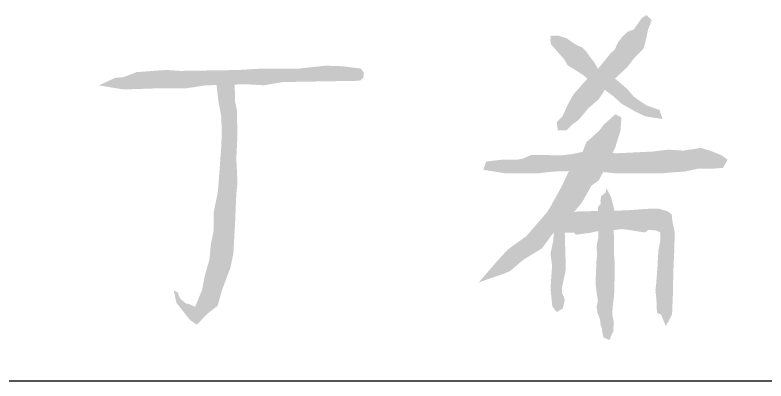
# Model space of a CAD drawing. Extents: x 5279878 to 5976284, y -275259 to -27697.
# Drawn here: x 5382531 to 5383760, y -145402 to -144802 of the extents above; entities that cross this region are included whole.
import ezdxf

# ---------------------------------------------------------------- set-up
doc = ezdxf.new("R2010")
doc.units = 0
doc.header["$LTSCALE"] = 1000
doc.header["$MEASUREMENT"] = 0
doc.layers.get('0').update_dxf_attribs({"linetype": 'CONTINUOUS'})
doc.layers.add('HATCH', color=8, linetype='CONTINUOUS')

msp = doc.modelspace()

# ---------------------------------------------------------------- hatches: boundary and pattern name
at = {"layer": 'HATCH'}
h = msp.add_hatch(color=0, dxfattribs=at)
h.paths.add_polyline_path([(5383532.4, -144923), (5383517, -144909.7), (5383513, -144906.3), (5383497.6, -144920.6), (5383495.8, -144924.5), (5383509.5, -144934.8), (5383524.4, -144948.1), (5383547.9, -144961.4), (5383562.9, -144968.3), (5383576.7, -144970.5), (5383590.6, -144972.6), (5383585.8, -144957.7), (5383565.5, -144950.8), (5383553.8, -144943.3), (5383543.1, -144935.3)])
h.paths.add_polyline_path([(5383513, -144906.3), (5383509.4, -144903.3), (5383500.3, -144897.5), (5383485.5, -144891.6), (5383485, -144890.7), (5383472.5, -144902.9), (5383468.1, -144907.1), (5383478.6, -144916.6), (5383494.5, -144923.5), (5383495.8, -144924.5), (5383497.6, -144920.6)])
h.paths.add_polyline_path([(5383544.6, -144872.5), (5383559.8, -144857.3), (5383563.6, -144842.1), (5383567.4, -144825.1), (5383573.1, -144810.8), (5383564.6, -144802.3), (5383557, -144807), (5383550.3, -144816.5), (5383543.7, -144826), (5383533.2, -144829.8), (5383523.7, -144839.3), (5383518, -144846.9), (5383512.3, -144859.2), (5383505.7, -144864.9), (5383494.3, -144879.1), (5383485, -144890.7), (5383485.5, -144891.6), (5383500.3, -144897.5), (5383509.4, -144903.3), (5383513, -144906.3), (5383521.8, -144898.1), (5383533.1, -144887.6)])
h.paths.add_polyline_path([(5383473.8, -144873.4), (5383464.7, -144860.7), (5383459.9, -144855.9), (5383448.1, -144850.5), (5383441.2, -144845.7), (5383433.7, -144840.4), (5383420.4, -144836.1), (5383407.6, -144836.1), (5383407.1, -144845.2), (5383408.4, -144850.6), (5383413.5, -144856.4), (5383420.7, -144864.6), (5383430.1, -144875.5), (5383435.3, -144884.6), (5383460.4, -144900.1), (5383468.1, -144907.1), (5383472.5, -144902.9), (5383485, -144890.7), (5383480.2, -144881.4)])
h.paths.add_polyline_path([(5383493.9, -144929), (5383495.8, -144924.5), (5383494.5, -144923.5), (5383478.6, -144916.6), (5383468.1, -144907.1), (5383461.4, -144913.6), (5383444.9, -144932.3), (5383435.4, -144949.4), (5383426.9, -144968.3), (5383417.4, -144977.8), (5383419.3, -144991.1), (5383433.5, -144991.1), (5383443, -144981.6), (5383453.5, -144974), (5383469.8, -144954.5), (5383485.7, -144940.8)])
h.paths.add_polyline_path([(5383521.8, -144992), (5383523.5, -144970.1), (5383513.3, -144965), (5383494.8, -144981.7), (5383487.6, -144991.2), (5383466, -145010.6), (5383459.9, -145026.4), (5383469, -145024.4), (5383509, -145028.2), (5383513.3, -145019.1)])
h.paths.add_polyline_path([(5383509, -145028.2), (5383469, -145024.4), (5383459.9, -145026.4), (5383459.1, -145028.7), (5383437.4, -145058), (5383470.5, -145057.2), (5383493.5, -145059.5), (5383501.6, -145044.3)])
h.paths.add_polyline_path([(5383697.2, -145039.3), (5383686.8, -145031.8), (5383672.6, -145026), (5383654, -145019.9), (5383624.7, -145024.4), (5383599.9, -145022.8), (5383573.4, -145026), (5383515.2, -145028.8), (5383509, -145028.2), (5383501.6, -145044.3), (5383493.5, -145059.5), (5383513.7, -145061.6), (5383552.5, -145061.6), (5383589.8, -145061.6), (5383606.2, -145060.1), (5383627.1, -145058.7), (5383648, -145054.2), (5383668.9, -145054.2), (5383689.8, -145052.7)])
h.paths.add_polyline_path([(5383459.1, -145028.7), (5383459.9, -145026.4), (5383443.8, -145030), (5383426.4, -145032), (5383398.9, -145031.8), (5383383.9, -145031.8), (5383375, -145031.8), (5383362.2, -145037.4), (5383352.6, -145039.3), (5383327.3, -145039.3), (5383301.9, -145042.3), (5383297.4, -145055.7), (5383333.2, -145061.6), (5383386.9, -145061.6), (5383412.3, -145058.7), (5383437.4, -145058)])
h.paths.add_polyline_path([(5383474.5, -145081.5), (5383486.3, -145073.1), (5383493.5, -145059.5), (5383470.5, -145057.2), (5383437.4, -145058), (5383425.5, -145083.2), (5383406.9, -145117), (5383402, -145124.8), (5383392.5, -145135.9), (5383368, -145164.3), (5383337.6, -145186.2), (5383319, -145206.5), (5383289.6, -145240.5), (5383308.9, -145233.5), (5383329.1, -145226.8), (5383341, -145221.7), (5383362.9, -145203.1), (5383393.3, -145184.5), (5383413.7, -145156.7), (5383444, -145127.1), (5383459, -145109.2)])
h.paths.add_polyline_path([(5383512, -145122.7), (5383491, -145123), (5383485.1, -145123.2), (5383485.5, -145130.8), (5383486, -145141.5), (5383485.5, -145151.4), (5383485.9, -145156.6), (5383497.3, -145156), (5383503, -145155.3), (5383510.9, -145154.4), (5383510.8, -145147.9)])
h.paths.add_polyline_path([(5383506.7, -145101), (5383498.8, -145085.7), (5383497.4, -145093), (5383490.1, -145099), (5383489.1, -145106.3), (5383489.5, -145112.3), (5383484.8, -145116.9), (5383485.1, -145123.2), (5383491, -145123), (5383512, -145122.7)])
h.paths.add_polyline_path([(5383485.5, -145130.8), (5383485.1, -145123.2), (5383468.8, -145123.7), (5383455.5, -145123.7), (5383445.7, -145125.1), (5383444, -145127.1), (5383413.7, -145156.7), (5383412.7, -145158.1), (5383411.8, -145172.4), (5383409.9, -145180.6), (5383407.4, -145193.3), (5383409.9, -145213.6), (5383408, -145240.1), (5383407.4, -145250.9), (5383409.3, -145269.9), (5383410.2, -145279.4), (5383417.5, -145288.9), (5383427.7, -145282.6), (5383430.8, -145268.6), (5383426.4, -145257.9), (5383426.4, -145247.7), (5383432.1, -145220.5), (5383432.1, -145208.5), (5383431.5, -145186.3), (5383430.8, -145169.9), (5383431.5, -145165.4), (5383430.2, -145159.1), (5383446, -145158.5), (5383448.6, -145162.3), (5383461.2, -145160.4), (5383472.6, -145159.1), (5383482.1, -145156.6), (5383485.9, -145156.6), (5383485.5, -145151.4), (5383486, -145141.5)])
h.paths.add_polyline_path([(5383605.7, -145128.7), (5383598.7, -145123.7), (5383583.5, -145119.2), (5383562.6, -145119.9), (5383537.9, -145121.8), (5383529, -145122.4), (5383512, -145122.7), (5383510.8, -145147.9), (5383510.9, -145154.4), (5383525, -145152.9), (5383534.1, -145154.1), (5383562, -145158.5), (5383567.7, -145154.1), (5383580.3, -145155.3), (5383587.3, -145158.6), (5383587.3, -145170.7), (5383584, -145187.8), (5383583.2, -145200), (5383582.4, -145215.4), (5383580.3, -145242.7), (5383579.1, -145252.2), (5383581, -145273.1), (5383581, -145276.9), (5383581.6, -145290.2), (5383588.6, -145293.3), (5383596.2, -145312.1), (5383606.3, -145292.7), (5383607.6, -145262.9), (5383608.4, -145222.7), (5383610, -145187), (5383610.7, -145158.5), (5383606.9, -145140.1)])
h.paths.add_polyline_path([(5383510.9, -145154.4), (5383503, -145155.3), (5383497.3, -145156), (5383485.9, -145156.6), (5383485.5, -145167.3), (5383482.8, -145180.6), (5383483.5, -145196.5), (5383482.8, -145201.2), (5383481.5, -145229.7), (5383481.5, -145246.3), (5383483.1, -145258.7), (5383484.9, -145270.8), (5383482.8, -145280.8), (5383484.2, -145290.1), (5383488.2, -145300.1), (5383489.5, -145310.7), (5383491.5, -145315.3), (5383492.1, -145322.6), (5383494.1, -145330.6), (5383504.1, -145334.6), (5383506.7, -145327.3), (5383510.1, -145320.6), (5383510.8, -145303.9), (5383508.4, -145293.1), (5383509, -145281), (5383511.4, -145261.7), (5383512, -145243.1), (5383512.6, -145210.5), (5383511.4, -145195.5)])
h = msp.add_hatch(color=0, dxfattribs=at)
h.paths.add_polyline_path([(5383101.8, -144897.6), (5383097.1, -144890), (5383066.7, -144886.2), (5383039.2, -144885.3), (5382995.5, -144890), (5382935.7, -144890), (5382894.9, -144892.4), (5382862.5, -144892.9), (5382800.8, -144893.8), (5382777.9, -144892.3), (5382757.1, -144893.8), (5382729.3, -144895.9), (5382708.5, -144904), (5382694.5, -144905.2), (5382667.9, -144917.6), (5382707.8, -144924.2), (5382766.6, -144922.3), (5382811.3, -144922.3), (5382842.6, -144917.5), (5382874.9, -144916.6), (5382909.1, -144915.7), (5382937.8, -144917.4), (5382948, -144915.7), (5382968.9, -144912.1), (5383009.7, -144911.4), (5383040.1, -144910.9), (5383095.2, -144910), (5383100.9, -144905.2)])
h.paths.add_polyline_path([(5382890.2, -144916.2), (5382874.9, -144916.6), (5382860.6, -144917), (5382863.5, -144943.2), (5382868.2, -144967.8), (5382869.2, -144994.4), (5382868.2, -145019.1), (5382866.3, -145044.7), (5382862.9, -145091.1), (5382855.9, -145125.4), (5382855.7, -145156.2), (5382851.2, -145178.6), (5382848.9, -145202.6), (5382841.1, -145230.2), (5382836.9, -145252.7), (5382828.6, -145272.6), (5382822.9, -145286.2), (5382816.6, -145301.4), (5382828.3, -145309.6), (5382845.4, -145291.6), (5382862.5, -145278.3), (5382869.2, -145253.7), (5382883.4, -145215.7), (5382888.2, -145192), (5382891, -145140.7), (5382892.9, -145096.1), (5382894.8, -145077.2), (5382892.9, -145036.4), (5382894.8, -145000.3), (5382893.8, -144957.6), (5382891, -144944.3)])
h.paths.add_polyline_path([(5382825.5, -145280), (5382815, -145275.6), (5382810.4, -145274.8), (5382801.2, -145267.1), (5382796.6, -145256.4), (5382790.4, -145253.3), (5382794.8, -145273.6), (5382801.2, -145281.7), (5382816.6, -145301.4), (5382822.9, -145286.2)])

# ---------------------------------------------------------------- linework, layer by layer
msp.add_line((5380726.8, -145401.7), (5386226.8, -145401.7))

doc.saveas('drawing.dxf')
